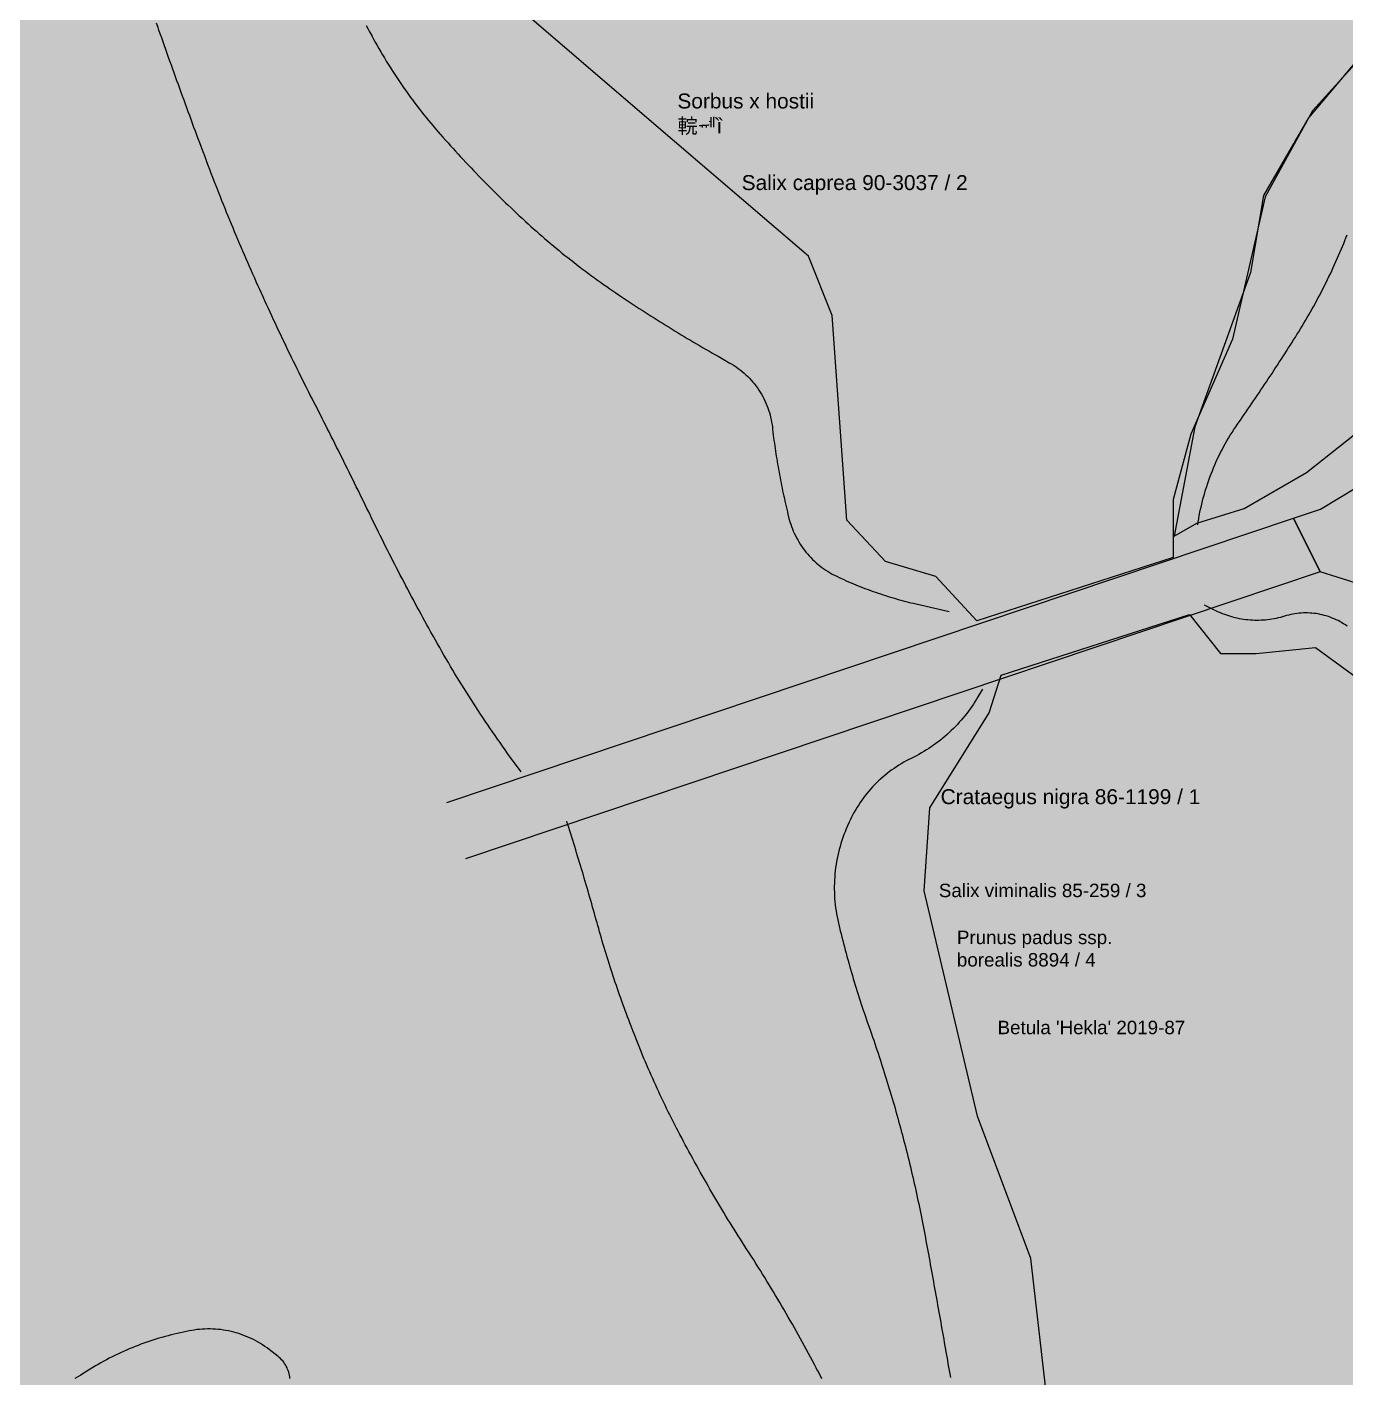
# Model space of a CAD drawing. Header units: metres. Extents: x 68582 to 69192, y 19191 to 19633.
# Drawn here: x 68672.55 to 68717.03, y 19369.8 to 19415.33 of the extents above; entities that cross this region are included whole.
import ezdxf

# ---------------------------------------------------------------- set-up
doc = ezdxf.new("R2010")
doc.units = ezdxf.units.M
doc.layers.get('0').update_dxf_attribs({"lineweight": 15})
doc.layers.add('hankintanumerot', color=7, linetype='Continuous', lineweight=5)
doc.layers.add('None', color=7, linetype='Continuous', lineweight=5)
doc.styles.add('Arial', font='arial.ttf')
doc.styles.add('Delphian', font='')
doc.styles.get('Delphian').set_extended_font_data('Delphian')

msp = doc.modelspace()

# ---------------------------------------------------------------- hatches: boundary and pattern name
at = {"true_color": 0xd1f0d1, "transparency": 33554687}
msp.add_hatch(color=254, dxfattribs=at).paths.add_polyline_path([(68588.122, 19191.443), (69192.296, 19191.443), (69192.296, 19628.232), (68588.122, 19628.232)], flags=0)
at = {"layer": 'None', "linetype": 'Continuous', "lineweight": 0, "true_color": 0xffffff, "transparency": 33554687}
for points in [[(68683.178, 19389.013), (68673.369, 19409.997), (68669.336, 19422.068), (68667.002, 19433.338), (68666.375, 19444.204), (68667.27, 19455.109), (68670.275, 19467.023), (68671.4, 19471.5), (68673.82, 19470.44), (68672.18, 19466.4), (68669.25, 19454.78), (68668.38, 19444.18), (68668.99, 19433.6), (68671.27, 19422.59), (68675.23, 19410.74), (68684.99, 19389.86)], [(68686.703, 19389.176), (68715.254, 19398.765), (68716.16, 19396.96), (68687.34, 19387.28)], [(68683.175, 19389.011), (68684.99, 19389.86), (68686.703, 19389.176), (68687.34, 19387.28), (68687.16, 19385.48), (68685.377, 19384.574)], [(68699.767, 19291.068), (68698.85, 19300.03), (68698.611, 19303.021), (68698.468, 19306.019), (68698.42, 19309.019), (68698.42, 19315.559), (68698.54, 19326.601), (68698.9, 19337.637), (68699.246, 19345.617), (68699.28, 19346.852), (68699.275, 19348.087), (68699.231, 19349.322), (68699.147, 19350.555), (68699.025, 19351.784), (68698.863, 19353.009), (68698.663, 19354.228), (68698.424, 19355.44), (68698.146, 19356.644), (68697.739, 19358.183), (68697.282, 19359.709), (68696.776, 19361.218), (68696.221, 19362.711), (68695.617, 19364.184), (68694.966, 19365.638), (68694.268, 19367.069), (68685.377, 19384.574), (68687.16, 19385.48), (68696.038, 19368.001), (68696.768, 19366.504), (68697.449, 19364.984), (68698.08, 19363.442), (68698.661, 19361.881), (68699.191, 19360.301), (68699.669, 19358.705), (68700.095, 19357.095), (68700.385, 19355.836), (68700.635, 19354.568), (68700.845, 19353.292), (68701.014, 19352.011), (68701.142, 19350.725), (68701.229, 19349.435), (68701.276, 19348.144), (68701.281, 19346.851), (68701.246, 19345.559), (68700.611, 19330.961), (68700.468, 19326.559), (68700.42, 19322.155), (68700.42, 19318.747), (68700.421, 19318.713), (68700.422, 19318.678), (68700.425, 19318.643), (68700.43, 19318.608), (68700.435, 19318.574), (68700.442, 19318.54), (68700.45, 19318.506), (68700.459, 19318.472), (68700.469, 19318.439), (68700.48, 19318.406), (68700.493, 19318.373), (68700.506, 19318.341), (68700.521, 19318.31), (68700.537, 19318.279), (68700.554, 19318.248), (68700.571, 19318.218), (68700.59, 19318.189), (68700.61, 19318.16), (68700.631, 19318.133), (68700.653, 19318.106), (68700.676, 19318.079), (68700.7, 19318.054), (68700.724, 19318.029), (68700.75, 19318.005), (68700.776, 19317.982), (68700.803, 19317.96), (68700.831, 19317.939), (68700.859, 19317.919), (68700.889, 19317.9), (68700.918, 19317.882), (68700.949, 19317.865), (68700.98, 19317.849), (68701.012, 19317.835), (68701.044, 19317.821), (68701.076, 19317.808), (68701.109, 19317.797), (68701.142, 19317.787), (68701.176, 19317.778), (68701.21, 19317.77), (68701.244, 19317.763), (68701.278, 19317.757), (68701.313, 19317.753), (68701.348, 19317.75), (68701.383, 19317.748), (68701.417, 19317.747), (68707.296, 19317.732), (68707.296, 19317.014), (68701.534, 19317.014), (68701.499, 19317.013), (68701.465, 19317.011), (68701.43, 19317.008), (68701.396, 19317.004), (68701.362, 19316.999), (68701.328, 19316.992), (68701.294, 19316.985), (68701.261, 19316.976), (68701.228, 19316.966), (68701.195, 19316.955), (68701.163, 19316.942), (68701.131, 19316.929), (68701.1, 19316.914), (68701.069, 19316.899), (68701.038, 19316.882), (68701.009, 19316.865), (68700.98, 19316.846), (68700.951, 19316.826), (68700.924, 19316.806), (68700.897, 19316.784), (68700.87, 19316.762), (68700.845, 19316.738), (68700.82, 19316.714), (68700.796, 19316.689), (68700.774, 19316.663), (68700.752, 19316.637), (68700.731, 19316.609), (68700.71, 19316.581), (68700.691, 19316.552), (68700.673, 19316.523), (68700.656, 19316.493), (68700.64, 19316.462), (68700.625, 19316.431), (68700.611, 19316.4), (68700.598, 19316.368), (68700.587, 19316.335), (68700.576, 19316.302), (68700.567, 19316.269), (68700.559, 19316.235), (68700.552, 19316.202), (68700.546, 19316.168), (68700.541, 19316.133), (68700.537, 19316.099), (68700.535, 19316.064), (68700.534, 19316.03), (68700.42, 19309.06), (68700.467, 19306.096), (68700.609, 19303.135), (68700.845, 19300.18), (68701.751, 19291.325), (68702.85, 19281.21), (68700.862, 19280.994)]]:
    msp.add_hatch(color=7, dxfattribs=at).paths.add_polyline_path(points, flags=0)
at = {"layer": 'None', "linetype": 'Continuous', "lineweight": 0, "true_color": 0xa6caf0, "transparency": 33554687}
for points in [[(68704.58, 19395.3), (68703.2, 19396.8), (68701.5, 19397.3), (68700.2, 19398.7), (68699.7, 19405.6), (68698.9, 19407.6), (68693.3, 19412.4), (68689.1, 19416), (68686.9, 19418.6), (68683.5, 19426), (68681.1, 19433.2), (68680.3, 19438.7), (68680.7, 19442.7), (68681.6, 19447.5), (68685, 19454.9), (68686.8, 19457.6), (68688.5, 19459.6), (68691.2, 19462), (68694, 19463.9), (68698.1, 19466.5), (68700.6, 19467.9), (68703.8, 19468.8), (68707.4, 19469.2), (68712.5, 19468.9), (68722.6, 19467.8), (68725.6, 19467), (68728.4, 19465.5), (68730.9, 19463.3), (68732.6, 19459.8), (68734.2, 19455.2), (68736.5, 19451.4), (68739.7, 19447), (68743.2, 19443.5), (68744.5, 19442.6), (68753.8, 19438.5), (68757.8, 19437.1), (68760.2, 19436.5), (68763.4, 19436.2), (68766, 19435.6), (68765.4, 19434), (68763.9, 19433.7), (68760.7, 19433.7), (68756.1, 19433.5), (68749.2, 19431.6), (68743.7, 19431.1), (68739.9, 19431.1), (68736.8, 19430.4), (68731.2, 19428.1), (68728.2, 19426.1), (68725.4, 19423.8), (68721.33, 19418.5), (68715.9, 19412.5), (68714.3, 19409.6), (68713.2, 19404.8), (68711.8, 19401.6), (68711.2, 19399.4), (68711.2, 19397.44)], [(68765.725, 19434.805), (68766.019, 19435.677), (68762.616, 19436.238), (68758, 19437), (68755.43, 19435.422), (68752.42, 19435.172), (68746.42, 19433.442), (68740.2, 19432.792), (68737.07, 19432.832), (68731.06, 19431.012), (68725.32, 19427.982), (68720.56, 19423.202), (68714.7, 19416.292), (68712.76, 19414.002), (68711.25, 19411.382), (68709, 19400), (68711, 19391.944), (68711.787, 19391.727), (68714.037, 19391.977), (68716.007, 19390.577), (68717.467, 19385.657), (68720.467, 19380.287), (68723.057, 19377.887), (68733.206, 19369.586), (68736.687, 19366.106), (68739.4, 19357.17), (68742.02, 19357.17), (68742.05, 19360), (68741.26, 19364.6), (68739, 19368.42), (68734.297, 19372.9), (68726, 19379.638), (68722.78, 19382.6), (68719.77, 19387.988), (68718.32, 19392.89), (68716.35, 19394.29), (68714.1, 19394.04), (68712.58, 19394.46), (68711.544, 19395.591), (68710.996, 19397.52), (68711.93, 19401.84), (68713.81, 19407.05), (68714.25, 19409.65), (68715.76, 19412.27), (68723.56, 19421.47), (68727.7, 19425.627), (68734.06, 19429.28), (68740.07, 19431.1), (68743.583, 19431.1), (68748.9, 19431.656), (68755.7, 19433.429), (68765.45, 19434.05)], [(68717.62, 19317.56), (68717.98, 19316.42), (68707.34, 19317), (68707.12, 19318.88), (68706.3, 19321.14), (68706.4, 19325.6), (68706.4, 19326.8), (68705.4, 19330.4), (68705.4, 19336), (68706.6, 19344.8), (68707.4, 19350.4), (68707.8, 19355.2), (68707.8, 19359.8), (68707, 19368.6), (68706.4, 19373.8), (68704.6, 19378.6), (68702.8, 19386.2), (68703, 19389), (68705, 19392.2), (68705.4, 19393.47), (68711.75, 19395.52), (68712.8, 19394.2), (68714, 19394.2), (68716, 19394.4), (68718.2, 19392.8), (68719.6, 19389.2), (68720.6, 19386), (68721.8, 19383.6), (68727, 19378.8), (68730.4, 19375.8), (68733.8, 19373.4), (68736.6, 19370.4), (68738.4, 19369), (68741.2, 19364.8), (68741.8, 19362), (68742, 19358), (68741.2, 19352.4), (68739.4, 19346.8), (68738.2, 19343.8), (68736.6, 19340.8), (68732.37, 19337.6), (68728.2, 19332.4), (68725, 19329), (68723, 19326.2), (68720.56, 19321.68), (68719.84, 19320), (68718.84, 19318.38)]]:
    msp.add_hatch(color=151, dxfattribs=at).paths.add_polyline_path(points, flags=0)
at = {"layer": 'None', "linetype": 'Continuous', "lineweight": 0, "true_color": 0xffffff, "transparency": 33554687}
h = msp.add_hatch(color=7, dxfattribs=at)
h.paths.add_polyline_path([(68799.84, 19386.02), (68789.95, 19386.9), (68781.97, 19386.61), (68773.27, 19384.56), (68766.62, 19381.94), (68748.84, 19370.6), (68746.75, 19366.63), (68746.49, 19363.19), (68746.68, 19359.75), (68746.03, 19354.21), (68745.717, 19353), (68743.653, 19353), (68744.06, 19354.58), (68744.68, 19359.8), (68744.41, 19364.47), (68740.99, 19370.95), (68732.83, 19377.49), (68729.15, 19380.5), (68725.54, 19384.08), (68723.21, 19387.28), (68721.23, 19392.29), (68719.51, 19395.27), (68718.26, 19396.33), (68715.99, 19397.05), (68713.09, 19396.09), (68709.999, 19395.093), (68706, 19393.939), (68706, 19396.061), (68709, 19396.875), (68712.39, 19397.97), (68715.98, 19399.15), (68723.43, 19403.64), (68726.42, 19405.66), (68738.87, 19414.06), (68755.26, 19419.94), (68769.04, 19422.04), (68772.54, 19421.8), (68773.32, 19423.3), (68774.64, 19437.94), (68769.945, 19438.437), (68769.945, 19440.561), (68775.04, 19440.09), (68776.38, 19443.85), (68778.83, 19449.39), (68788.17, 19454.78), (68799.23, 19458.52), (68810.37, 19459.06), (68812.62, 19459.06), (68813.19, 19459.39), (68812.88, 19460.43), (68812.23, 19461.42), (68807.67, 19464.89), (68804.352, 19467.88), (68807.345, 19467.88), (68809.01, 19466.38), (68816.28, 19460.87), (68820.74, 19459.23), (68822.38, 19459.08), (68863.02, 19459.98), (68877.74, 19459.98), (68881.35, 19460.13), (68882.82, 19460.98), (68884.56, 19462.92), (68885.32, 19464.46), (68885.28, 19464.62), (68886.523, 19467.88), (68889.195, 19467.88), (68887.91, 19464.51), (68888.83, 19461.29), (68890.11, 19460.02), (68896, 19455.662), (68896, 19452.573), (68892.13, 19455.44), (68890.38, 19456.4), (68887.85, 19457.18), (68885.39, 19456.76), (68884.03, 19455.4), (68883.66, 19454.19), (68883.71, 19454.1), (68883.28, 19452.99), (68872.46, 19424.51), (68870.39, 19417.14), (68870.324, 19417.017), (68870.474, 19416.931), (68870.06, 19412.46), (68871.13, 19408.51), (68871.83, 19407.09), (68880.85, 19393.85), (68887.33, 19386.26), (68890.4, 19384.17), (68890.2, 19381.49), (68887.83, 19380.47), (68887.07, 19378.35), (68887.07, 19375.09), (68884.83, 19375.09), (68884.73, 19379.14), (68883.91, 19380.24), (68883.22, 19380.45), (68882.08, 19380.41), (68868.03, 19375.262), (68852.77, 19371.1), (68844.22, 19369.71), (68840.87, 19369.2), (68839.58, 19368.49), (68839.45, 19367.4), (68836.83, 19365.887), (68835.04, 19368.32), (68829.92, 19372.32), (68819.958, 19378.79), (68812.33, 19382.242), (68806.83, 19384.09)], flags=0)
h.paths.add_polyline_path([(68775.85, 19423.46), (68776.37, 19421.28), (68790.55, 19418.32), (68795.86, 19416.83), (68807.28, 19413.96), (68831.23, 19411.69), (68853.45, 19410.37), (68856.89, 19410.37), (68860.28, 19410.76), (68863.66, 19412.78), (68866.24, 19416.21), (68870.38, 19426.08), (68880.96, 19453.92), (68879.25, 19457.05), (68877.45, 19457.48), (68863.03, 19457.48), (68821.63, 19456.56), (68810.43, 19456.56), (68799.7, 19456.04), (68789.2, 19452.49), (68780.77, 19447.62), (68777.69, 19440.94)], flags=0)
h.paths.add_polyline_path([(68870.05, 19404.5), (68868.305, 19405.629), (68865.01, 19407.11), (68858.23, 19407.87), (68853.41, 19407.87), (68831.02, 19409.2), (68806.85, 19411.49), (68795.21, 19414.42), (68789.97, 19415.89), (68774.31, 19419.16), (68769.945, 19419.863), (68769.03, 19420.01), (68755.76, 19418), (68739.78, 19412.27), (68727.67, 19404.09), (68724.16, 19400.73), (68722.5, 19396.61), (68723.23, 19392.69), (68724.97, 19388.26), (68727.16, 19385.29), (68730.49, 19381.99), (68734.25, 19378.92), (68741.76, 19372.9), (68745.33, 19372.02), (68747.84, 19372.34), (68765.71, 19383.73), (68772.69, 19386.48), (68781.68, 19388.6), (68790.1, 19389.11), (68799.84, 19388.21), (68805.18, 19386.88), (68812.83, 19384.23), (68820.66, 19380.72), (68826.29, 19377.07), (68835.18, 19371.98), (68842.61, 19371.51), (68849.74, 19372.37), (68867.92, 19377.04), (68876.83, 19380.304), (68882.08, 19382.65), (68882.98, 19385.18), (68882.4, 19387.3), (68875.5, 19397.08)], flags=0)

# ---------------------------------------------------------------- linework, layer by layer
at = {"layer": 'None', "color": 7, "linetype": 'Continuous', "lineweight": 5, "transparency": 33554687}
for p, q in [((68712.668, 19395.631), (68712.26, 19395.83)), ((68712.734, 19395.6), (68712.668, 19395.631)), ((68712.802, 19395.57), (68712.734, 19395.6)), ((68712.87, 19395.542), (68712.802, 19395.57)), ((68712.938, 19395.515), (68712.87, 19395.542)), ((68713.007, 19395.49), (68712.938, 19395.515)), ((68713.077, 19395.467), (68713.007, 19395.49)), ((68713.147, 19395.445), (68713.077, 19395.467)), ((68713.218, 19395.425), (68713.147, 19395.445)), ((68713.289, 19395.407), (68713.218, 19395.425)), ((68713.361, 19395.39), (68713.289, 19395.407)), ((68713.433, 19395.375), (68713.361, 19395.39)), ((68713.506, 19395.362), (68713.433, 19395.375)), ((68713.578, 19395.35), (68713.506, 19395.362)), ((68713.651, 19395.341), (68713.578, 19395.35)), ((68713.724, 19395.332), (68713.651, 19395.341)), ((68713.798, 19395.326), (68713.724, 19395.332)), ((68713.871, 19395.321), (68713.798, 19395.326)), ((68713.944, 19395.319), (68713.871, 19395.321)), ((68714.018, 19395.317), (68713.944, 19395.319)), ((68714.092, 19395.318), (68714.018, 19395.317)), ((68714.165, 19395.32), (68714.092, 19395.318)), ((68714.239, 19395.324), (68714.165, 19395.32)), ((68714.312, 19395.33), (68714.239, 19395.324)), ((68714.385, 19395.338), (68714.312, 19395.33)), ((68714.458, 19395.347), (68714.385, 19395.338)), ((68714.531, 19395.358), (68714.458, 19395.347)), ((68714.603, 19395.371), (68714.531, 19395.358)), ((68714.675, 19395.385), (68714.603, 19395.371)), ((68714.747, 19395.401), (68714.675, 19395.385)), ((68714.819, 19395.419), (68714.747, 19395.401)), ((68714.89, 19395.439), (68714.819, 19395.419)), ((68714.96, 19395.46), (68714.89, 19395.439)), ((68715.028, 19395.48), (68714.96, 19395.46)), ((68715.097, 19395.499), (68715.028, 19395.48)), ((68715.167, 19395.515), (68715.097, 19395.499)), ((68715.237, 19395.529), (68715.167, 19395.515)), ((68715.307, 19395.541), (68715.237, 19395.529)), ((68715.378, 19395.551), (68715.307, 19395.541)), ((68715.448, 19395.559), (68715.378, 19395.551)), ((68715.52, 19395.564), (68715.448, 19395.559)), ((68715.591, 19395.568), (68715.52, 19395.564)), ((68715.662, 19395.57), (68715.591, 19395.568)), ((68715.733, 19395.569), (68715.662, 19395.57)), ((68715.805, 19395.566), (68715.733, 19395.569)), ((68715.876, 19395.561), (68715.805, 19395.566)), ((68715.947, 19395.554), (68715.876, 19395.561)), ((68716.018, 19395.545), (68715.947, 19395.554)), ((68716.088, 19395.534), (68716.018, 19395.545)), ((68716.158, 19395.52), (68716.088, 19395.534)), ((68716.228, 19395.505), (68716.158, 19395.52)), ((68716.297, 19395.488), (68716.228, 19395.505)), ((68716.366, 19395.468), (68716.297, 19395.488)), ((68716.434, 19395.446), (68716.366, 19395.468)), ((68716.501, 19395.423), (68716.434, 19395.446)), ((68716.568, 19395.397), (68716.501, 19395.423)), ((68716.633, 19395.37), (68716.568, 19395.397)), ((68716.698, 19395.34), (68716.633, 19395.37)), ((68716.762, 19395.309), (68716.698, 19395.34)), ((68716.826, 19395.275), (68716.762, 19395.309)), ((68716.888, 19395.24), (68716.826, 19395.275)), ((68716.949, 19395.203), (68716.888, 19395.24)), ((68717.008, 19395.164), (68716.949, 19395.203)), ((68717.067, 19395.124), (68717.008, 19395.164)), ((68704.77, 19393), (68704.618, 19392.74)), ((68704.464, 19392.494), (68704.41, 19392.413)), ((68704.517, 19392.575), (68704.464, 19392.494)), ((68704.568, 19392.657), (68704.517, 19392.575)), ((68704.618, 19392.74), (68704.568, 19392.657)), ((68704.117, 19392.027), (68704.054, 19391.953)), ((68704.178, 19392.102), (68704.117, 19392.027)), ((68704.238, 19392.178), (68704.178, 19392.102)), ((68704.297, 19392.255), (68704.238, 19392.178)), ((68704.354, 19392.334), (68704.297, 19392.255)), ((68704.41, 19392.413), (68704.354, 19392.334)), ((68703.649, 19391.535), (68703.577, 19391.47)), ((68703.719, 19391.602), (68703.649, 19391.535)), ((68703.789, 19391.67), (68703.719, 19391.602)), ((68703.857, 19391.739), (68703.789, 19391.67)), ((68703.924, 19391.809), (68703.857, 19391.739)), ((68703.99, 19391.88), (68703.924, 19391.809)), ((68704.054, 19391.953), (68703.99, 19391.88)), ((68703.121, 19391.108), (68703.042, 19391.053)), ((68703.2, 19391.165), (68703.121, 19391.108)), ((68703.278, 19391.223), (68703.2, 19391.165)), ((68703.354, 19391.283), (68703.278, 19391.223)), ((68703.43, 19391.344), (68703.354, 19391.283)), ((68703.504, 19391.406), (68703.43, 19391.344)), ((68703.577, 19391.47), (68703.504, 19391.406)), ((68702.284, 19390.622), (68702.199, 19390.578)), ((68702.37, 19390.665), (68702.284, 19390.622)), ((68702.457, 19390.708), (68702.37, 19390.665)), ((68702.543, 19390.753), (68702.457, 19390.708)), ((68702.629, 19390.799), (68702.543, 19390.753)), ((68702.713, 19390.846), (68702.629, 19390.799)), ((68702.797, 19390.896), (68702.713, 19390.846)), ((68702.879, 19390.947), (68702.797, 19390.896)), ((68702.961, 19390.999), (68702.879, 19390.947)), ((68703.042, 19391.053), (68702.961, 19390.999)), ((68701.559, 19390.157), (68701.484, 19390.097)), ((68701.635, 19390.216), (68701.559, 19390.157)), ((68701.712, 19390.273), (68701.635, 19390.216)), ((68701.79, 19390.328), (68701.712, 19390.273)), ((68701.87, 19390.382), (68701.79, 19390.328)), ((68701.95, 19390.433), (68701.87, 19390.382)), ((68702.032, 19390.483), (68701.95, 19390.433)), ((68702.115, 19390.531), (68702.032, 19390.483)), ((68702.199, 19390.578), (68702.115, 19390.531)), ((68701.066, 19389.703), (68701.002, 19389.632)), ((68701.132, 19389.772), (68701.066, 19389.703)), ((68701.2, 19389.841), (68701.132, 19389.772)), ((68701.269, 19389.907), (68701.2, 19389.841)), ((68701.339, 19389.972), (68701.269, 19389.907)), ((68701.411, 19390.035), (68701.339, 19389.972)), ((68701.484, 19390.097), (68701.411, 19390.035)), ((68700.703, 19389.257), (68700.649, 19389.179)), ((68700.76, 19389.335), (68700.703, 19389.257)), ((68700.818, 19389.411), (68700.76, 19389.335)), ((68700.877, 19389.486), (68700.818, 19389.411)), ((68700.939, 19389.56), (68700.877, 19389.486)), ((68701.002, 19389.632), (68700.939, 19389.56)), ((68700.448, 19388.853), (68700.402, 19388.768)), ((68700.495, 19388.936), (68700.448, 19388.853)), ((68700.545, 19389.018), (68700.495, 19388.936)), ((68700.596, 19389.099), (68700.545, 19389.018)), ((68700.649, 19389.179), (68700.596, 19389.099)), ((68700.22, 19388.385), (68700.178, 19388.288)), ((68700.276, 19388.511), (68700.22, 19388.385)), ((68700.316, 19388.597), (68700.276, 19388.511)), ((68700.358, 19388.683), (68700.316, 19388.597)), ((68700.402, 19388.768), (68700.358, 19388.683)), ((68700.03, 19387.896), (68699.999, 19387.797)), ((68700.064, 19387.995), (68700.03, 19387.896)), ((68700.1, 19388.094), (68700.064, 19387.995)), ((68700.138, 19388.191), (68700.1, 19388.094)), ((68700.178, 19388.288), (68700.138, 19388.191)), ((68699.916, 19387.494), (68699.892, 19387.392)), ((68699.941, 19387.595), (68699.916, 19387.494)), ((68699.969, 19387.696), (68699.941, 19387.595)), ((68699.999, 19387.797), (68699.969, 19387.696)), ((68699.819, 19386.98), (68699.806, 19386.876)), ((68699.834, 19387.083), (68699.819, 19386.98)), ((68699.852, 19387.187), (68699.834, 19387.083)), ((68699.871, 19387.29), (68699.852, 19387.187)), ((68699.892, 19387.392), (68699.871, 19387.29)), ((68699.78, 19386.563), (68699.776, 19386.459)), ((68699.787, 19386.668), (68699.78, 19386.563)), ((68699.796, 19386.772), (68699.787, 19386.668)), ((68699.806, 19386.876), (68699.796, 19386.772)), ((68699.776, 19386.459), (68699.774, 19386.354)), ((68699.774, 19386.354), (68699.774, 19386.252)), ((68699.774, 19386.252), (68699.776, 19386.147)), ((68699.776, 19386.147), (68699.78, 19386.043)), ((68699.78, 19386.043), (68699.786, 19385.938)), ((68699.786, 19385.938), (68699.794, 19385.834)), ((68699.794, 19385.834), (68699.805, 19385.73)), ((68699.805, 19385.73), (68699.818, 19385.626)), ((68699.818, 19385.626), (68699.832, 19385.522)), ((68699.832, 19385.522), (68699.849, 19385.419)), ((68699.849, 19385.419), (68699.868, 19385.316)), ((68699.868, 19385.316), (68699.889, 19385.214)), ((68699.889, 19385.214), (68699.913, 19385.111)), ((68699.913, 19385.111), (68699.925, 19385.06)), ((68699.925, 19385.06), (68699.949, 19384.958)), ((68699.949, 19384.958), (68699.976, 19384.85)), ((68699.976, 19384.85), (68700.002, 19384.741)), ((68700.002, 19384.741), (68700.03, 19384.633)), ((68700.03, 19384.633), (68700.057, 19384.525)), ((68700.057, 19384.525), (68700.085, 19384.416)), ((68700.085, 19384.416), (68700.113, 19384.309)), ((68700.113, 19384.309), (68700.142, 19384.201)), ((68700.142, 19384.201), (68700.171, 19384.092)), ((68700.171, 19384.092), (68700.2, 19383.985)), ((68700.2, 19383.985), (68700.23, 19383.877)), ((68700.23, 19383.877), (68700.26, 19383.769)), ((68700.26, 19383.769), (68700.29, 19383.662)), ((68700.29, 19383.662), (68700.321, 19383.555)), ((68700.321, 19383.555), (68700.352, 19383.447)), ((68700.352, 19383.447), (68700.383, 19383.34)), ((68700.383, 19383.34), (68700.415, 19383.233)), ((68700.415, 19383.233), (68700.447, 19383.126)), ((68700.447, 19383.126), (68700.479, 19383.019)), ((68700.479, 19383.019), (68700.512, 19382.912)), ((68700.512, 19382.912), (68700.546, 19382.805)), ((68700.546, 19382.805), (68700.579, 19382.699)), ((68700.579, 19382.699), (68700.613, 19382.592)), ((68700.613, 19382.592), (68700.647, 19382.486)), ((68700.647, 19382.486), (68700.682, 19382.38)), ((68700.682, 19382.38), (68700.717, 19382.274)), ((68700.717, 19382.274), (68700.752, 19382.168)), ((68700.752, 19382.168), (68700.788, 19382.062)), ((68700.788, 19382.062), (68700.824, 19381.956)), ((68700.824, 19381.956), (68700.86, 19381.85)), ((68700.86, 19381.85), (68700.897, 19381.745)), ((68700.897, 19381.745), (68700.936, 19381.633)), ((68700.936, 19381.633), (68700.95, 19381.595)), ((68700.95, 19381.595), (68700.991, 19381.479)), ((68700.991, 19381.479), (68701.029, 19381.371)), ((68701.029, 19381.371), (68701.066, 19381.263)), ((68701.066, 19381.263), (68701.103, 19381.155)), ((68701.103, 19381.155), (68701.14, 19381.047)), ((68701.14, 19381.047), (68701.177, 19380.939)), ((68701.177, 19380.939), (68701.213, 19380.83)), ((68701.213, 19380.83), (68701.249, 19380.721)), ((68701.249, 19380.721), (68701.285, 19380.613)), ((68701.285, 19380.613), (68701.321, 19380.505)), ((68701.321, 19380.505), (68701.356, 19380.396)), ((68701.356, 19380.396), (68701.391, 19380.287)), ((68701.391, 19380.287), (68701.426, 19380.178)), ((68701.426, 19380.178), (68701.46, 19380.069)), ((68701.46, 19380.069), (68701.494, 19379.96)), ((68701.494, 19379.96), (68701.528, 19379.851)), ((68701.528, 19379.851), (68701.562, 19379.741)), ((68701.562, 19379.741), (68701.595, 19379.632)), ((68701.595, 19379.632), (68701.628, 19379.523)), ((68701.628, 19379.523), (68701.661, 19379.413)), ((68701.661, 19379.413), (68701.694, 19379.304)), ((68701.694, 19379.304), (68701.726, 19379.194)), ((68701.726, 19379.194), (68701.758, 19379.085)), ((68701.758, 19379.085), (68701.79, 19378.975)), ((68701.79, 19378.975), (68701.821, 19378.864)), ((68701.821, 19378.864), (68701.852, 19378.754)), ((68701.852, 19378.754), (68701.883, 19378.645)), ((68701.883, 19378.645), (68701.914, 19378.535)), ((68701.914, 19378.535), (68701.944, 19378.424)), ((68701.944, 19378.424), (68701.974, 19378.314)), ((68701.974, 19378.314), (68702.004, 19378.203)), ((68702.004, 19378.203), (68702.031, 19378.102)), ((68702.031, 19378.102), (68702.045, 19378.05)), ((68702.045, 19378.05), (68702.05, 19378.032)), ((68702.05, 19378.032), (68702.082, 19377.911)), ((68702.082, 19377.911), (68702.112, 19377.798)), ((68702.112, 19377.798), (68702.141, 19377.685)), ((68702.141, 19377.685), (68702.17, 19377.572)), ((68702.17, 19377.572), (68702.199, 19377.46)), ((68702.199, 19377.46), (68702.227, 19377.346)), ((68702.227, 19377.346), (68702.255, 19377.234)), ((68702.255, 19377.234), (68702.283, 19377.12)), ((68702.283, 19377.12), (68702.311, 19377.007)), ((68702.311, 19377.007), (68702.338, 19376.894)), ((68702.338, 19376.894), (68702.365, 19376.78)), ((68702.365, 19376.78), (68702.392, 19376.667)), ((68702.392, 19376.667), (68702.418, 19376.553)), ((68702.418, 19376.553), (68702.444, 19376.439)), ((68702.444, 19376.439), (68702.47, 19376.326)), ((68702.47, 19376.326), (68702.496, 19376.212)), ((68702.496, 19376.212), (68702.521, 19376.099)), ((68702.521, 19376.099), (68702.546, 19375.985)), ((68702.546, 19375.985), (68702.571, 19375.871)), ((68702.571, 19375.871), (68702.595, 19375.757)), ((68702.595, 19375.757), (68702.62, 19375.643)), ((68702.62, 19375.643), (68702.643, 19375.529)), ((68702.643, 19375.529), (68702.667, 19375.415)), ((68702.667, 19375.415), (68702.69, 19375.301)), ((68702.69, 19375.301), (68702.714, 19375.186)), ((68702.714, 19375.186), (68702.736, 19375.072)), ((68702.736, 19375.072), (68702.759, 19374.958)), ((68702.759, 19374.958), (68702.781, 19374.843)), ((68702.781, 19374.843), (68702.803, 19374.729)), ((68702.803, 19374.729), (68702.824, 19374.614)), ((68702.824, 19374.614), (68702.846, 19374.499)), ((68702.846, 19374.499), (68702.865, 19374.395)), ((68702.865, 19374.395), (68702.908, 19374.167)), ((68702.908, 19374.167), (68702.928, 19374.057)), ((68702.928, 19374.057), (68702.949, 19373.939)), ((68702.949, 19373.939), (68702.971, 19373.821)), ((68702.971, 19373.821), (68702.991, 19373.712)), ((68702.991, 19373.712), (68703.012, 19373.594)), ((68703.012, 19373.594), (68703.032, 19373.484)), ((68703.032, 19373.484), (68703.053, 19373.366)), ((68703.053, 19373.366), (68703.073, 19373.256)), ((68703.073, 19373.256), (68703.094, 19373.138)), ((68703.094, 19373.138), (68703.115, 19373.02)), ((68703.115, 19373.02), (68703.135, 19372.91)), ((68703.135, 19372.91), (68703.156, 19372.792)), ((68703.156, 19372.792), (68703.176, 19372.682)), ((68703.176, 19372.682), (68703.197, 19372.564)), ((68703.197, 19372.564), (68703.218, 19372.447)), ((68703.218, 19372.447), (68703.238, 19372.337)), ((68703.238, 19372.337), (68703.259, 19372.219)), ((68703.259, 19372.219), (68703.278, 19372.109)), ((68703.278, 19372.109), (68703.299, 19371.991)), ((68703.299, 19371.991), (68703.32, 19371.873)), ((68703.32, 19371.873), (68703.34, 19371.763)), ((68703.34, 19371.763), (68703.361, 19371.645)), ((68703.361, 19371.645), (68703.38, 19371.535)), ((68703.38, 19371.535), (68703.401, 19371.417)), ((68703.401, 19371.417), (68703.422, 19371.299)), ((68703.422, 19371.299), (68703.441, 19371.189)), ((68703.441, 19371.189), (68703.462, 19371.071)), ((68703.462, 19371.071), (68703.481, 19370.961)), ((68703.481, 19370.961), (68703.502, 19370.843)), ((68703.502, 19370.843), (68703.523, 19370.725)), ((68703.523, 19370.725), (68703.522, 19370.723)), ((68703.522, 19370.723), (68703.525, 19370.705)), ((68703.525, 19370.705), (68703.544, 19370.597)), ((68703.544, 19370.597), (68703.565, 19370.481)), ((68703.565, 19370.481), (68703.586, 19370.366)), ((68703.586, 19370.366), (68703.607, 19370.25)), ((68703.607, 19370.25), (68703.629, 19370.135)), ((68703.629, 19370.135), (68703.652, 19370.019)), ((68703.652, 19370.019), (68703.674, 19369.904)), ((68703.674, 19369.904), (68703.697, 19369.788))]:
    msp.add_line(p, q, dxfattribs=at)
for points in [[(68721.33, 19418.5), (68715.9, 19412.5), (68714.3, 19409.6), (68713.2, 19404.8), (68711.8, 19401.6), (68711.2, 19399.4), (68711.2, 19397.44), (68704.58, 19395.3), (68703.2, 19396.8), (68701.5, 19397.3), (68700.2, 19398.7), (68699.7, 19405.6), (68698.9, 19407.6), (68693.3, 19412.4), (68689.1, 19416), (68686.9, 19418.6), (68683.5, 19426), (68681.1, 19433.2), (68680.3, 19438.7), (68680.7, 19442.7), (68681.6, 19447.5)], [(68689.21, 19390.21), (68688.759, 19390.834), (68688.67, 19390.957), (68688.585, 19391.076), (68688.501, 19391.195), (68688.417, 19391.315), (68688.333, 19391.435), (68688.25, 19391.555), (68688.168, 19391.675), (68688.086, 19391.796), (68688.004, 19391.917), (68687.923, 19392.038), (68687.842, 19392.16), (68687.762, 19392.282), (68687.681, 19392.404), (68687.602, 19392.527), (68687.523, 19392.649), (68687.445, 19392.773), (68687.367, 19392.896), (68687.289, 19393.019), (68687.212, 19393.144), (68687.135, 19393.268), (68687.059, 19393.392), (68686.983, 19393.517), (68686.908, 19393.642), (68686.833, 19393.768), (68686.759, 19393.894), (68686.685, 19394.019), (68686.611, 19394.146), (68686.538, 19394.272), (68686.466, 19394.399), (68686.394, 19394.526), (68686.322, 19394.653), (68686.255, 19394.775), (68686.173, 19394.923), (68686.099, 19395.055), (68686.034, 19395.173), (68685.968, 19395.292), (68685.903, 19395.41), (68685.838, 19395.53), (68685.774, 19395.649), (68685.709, 19395.768), (68685.645, 19395.887), (68685.581, 19396.007), (68685.517, 19396.126), (68685.453, 19396.246), (68685.39, 19396.366), (68685.326, 19396.486), (68685.264, 19396.606), (68685.201, 19396.725), (68685.138, 19396.846), (68685.075, 19396.966), (68685.013, 19397.087), (68684.951, 19397.207), (68684.889, 19397.328), (68684.828, 19397.449), (68684.766, 19397.569), (68684.705, 19397.69), (68684.644, 19397.812), (68684.583, 19397.932), (68684.522, 19398.053), (68684.462, 19398.176), (68684.401, 19398.297), (68684.342, 19398.418), (68684.282, 19398.539), (68684.222, 19398.662), (68684.17, 19398.77), (68684.132, 19398.853), (68684.073, 19398.974), (68684.014, 19399.096), (68683.955, 19399.217), (68683.893, 19399.342), (68683.834, 19399.463), (68683.774, 19399.584), (68683.715, 19399.705), (68683.655, 19399.826), (68683.596, 19399.947), (68683.536, 19400.068), (68683.474, 19400.193), (68683.414, 19400.314), (68683.354, 19400.434), (68683.294, 19400.555), (68683.234, 19400.676), (68683.174, 19400.797), (68683.112, 19400.921), (68683.052, 19401.042), (68682.991, 19401.163), (68682.931, 19401.283), (68682.871, 19401.404), (68682.81, 19401.525), (68682.748, 19401.649), (68682.687, 19401.769), (68682.626, 19401.89), (68682.565, 19402.01), (68682.505, 19402.131), (68682.444, 19402.251), (68682.381, 19402.375), (68682.32, 19402.495), (68682.237, 19402.653), (68682.185, 19402.755), (68682.175, 19402.775), (68682.103, 19402.915), (68682.039, 19403.041), (68681.976, 19403.167), (68681.912, 19403.294), (68681.849, 19403.42), (68681.786, 19403.546), (68681.724, 19403.672), (68681.661, 19403.8), (68681.599, 19403.927), (68681.537, 19404.053), (68681.475, 19404.18), (68681.413, 19404.308), (68681.351, 19404.435), (68681.29, 19404.562), (68681.229, 19404.689), (68681.169, 19404.816), (68681.108, 19404.945), (68681.047, 19405.072), (68680.987, 19405.199), (68680.927, 19405.327), (68680.867, 19405.456), (68680.807, 19405.584), (68680.748, 19405.712), (68680.689, 19405.84), (68680.63, 19405.969), (68680.571, 19406.097), (68680.512, 19406.225), (68680.454, 19406.354), (68680.396, 19406.482), (68680.338, 19406.612), (68680.28, 19406.74), (68680.23, 19406.855), (68680.166, 19406.997), (68680.109, 19407.125), (68680.053, 19407.255), (68679.996, 19407.384), (68679.939, 19407.514), (68679.884, 19407.643), (68679.828, 19407.773), (68679.772, 19407.903), (68679.717, 19408.033), (68679.662, 19408.163), (68679.607, 19408.294), (68679.552, 19408.424), (68679.498, 19408.554), (68679.444, 19408.684), (68679.39, 19408.815), (68679.337, 19408.946), (68679.283, 19409.076), (68679.23, 19409.208), (68679.177, 19409.339), (68679.125, 19409.47), (68679.072, 19409.602), (68679.02, 19409.733), (68678.969, 19409.864), (68678.917, 19409.995), (68678.866, 19410.127), (68678.815, 19410.259), (68678.764, 19410.39), (68678.714, 19410.523), (68678.663, 19410.655), (68678.614, 19410.787), (68678.564, 19410.92), (68678.52, 19411.038), (68678.51, 19411.065), (68678.49, 19411.119), (68678.422, 19411.295), (68678.375, 19411.423), (68678.326, 19411.555), (68678.277, 19411.686), (68678.228, 19411.818), (68678.181, 19411.946), (68678.133, 19412.078), (68678.084, 19412.209), (68678.036, 19412.341), (68677.989, 19412.469), (68677.941, 19412.601), (68677.893, 19412.733), (68677.845, 19412.865), (68677.798, 19412.993), (68677.75, 19413.125), (68677.702, 19413.257), (68677.655, 19413.389), (68677.608, 19413.517), (68677.561, 19413.649), (68677.513, 19413.781), (68677.466, 19413.913), (68677.42, 19414.042), (68677.372, 19414.174), (68677.325, 19414.306), (68677.278, 19414.438), (68677.231, 19414.57), (68677.186, 19414.699), (68677.139, 19414.831), (68677.092, 19414.964), (68677.045, 19415.096), (68677, 19415.225), (68676.97, 19415.315), (68676.919, 19415.459)], [(68683.99, 19415.384), (68684.047, 19415.276), (68684.105, 19415.167), (68684.175, 19415.038), (68684.18, 19415.03), (68684.237, 19414.924), (68684.295, 19414.817), (68684.355, 19414.71), (68684.416, 19414.603), (68684.477, 19414.497), (68684.539, 19414.391), (68684.602, 19414.285), (68684.666, 19414.18), (68684.73, 19414.075), (68684.795, 19413.971), (68684.861, 19413.868), (68684.927, 19413.764), (68684.994, 19413.662), (68685.062, 19413.559), (68685.131, 19413.458), (68685.201, 19413.356), (68685.271, 19413.256), (68685.342, 19413.155), (68685.413, 19413.055), (68685.486, 19412.956), (68685.559, 19412.857), (68685.632, 19412.759), (68685.707, 19412.662), (68685.782, 19412.564), (68685.858, 19412.468), (68685.934, 19412.372), (68686.011, 19412.276), (68686.089, 19412.181), (68686.168, 19412.087), (68686.247, 19411.993), (68686.327, 19411.9), (68686.409, 19411.805), (68686.475, 19411.73), (68686.498, 19411.704), (68686.578, 19411.612), (68686.662, 19411.517), (68686.747, 19411.422), (68686.832, 19411.327), (68686.917, 19411.232), (68687.002, 19411.138), (68687.088, 19411.044), (68687.174, 19410.951), (68687.261, 19410.857), (68687.348, 19410.764), (68687.435, 19410.671), (68687.523, 19410.579), (68687.61, 19410.487), (68687.698, 19410.395), (68687.787, 19410.303), (68687.875, 19410.212), (68687.965, 19410.121), (68688.054, 19410.03), (68688.143, 19409.94), (68688.234, 19409.85), (68688.324, 19409.76), (68688.414, 19409.671), (68688.505, 19409.581), (68688.597, 19409.492), (68688.688, 19409.404), (68688.78, 19409.316), (68688.872, 19409.228), (68688.964, 19409.14), (68689.057, 19409.053), (68689.15, 19408.966), (68689.243, 19408.879), (68689.34, 19408.79), (68689.357, 19408.774), (68689.447, 19408.691), (68689.54, 19408.607), (68689.634, 19408.523), (68689.728, 19408.439), (68689.822, 19408.356), (68689.917, 19408.274), (68690.012, 19408.191), (68690.108, 19408.109), (68690.204, 19408.028), (68690.3, 19407.948), (68690.396, 19407.867), (68690.494, 19407.787), (68690.591, 19407.708), (68690.689, 19407.629), (68690.787, 19407.551), (68690.886, 19407.473), (68690.985, 19407.395), (68691.084, 19407.318), (68691.184, 19407.242), (68691.284, 19407.166), (68691.384, 19407.09), (68691.485, 19407.015), (68691.586, 19406.94), (68691.688, 19406.866), (68691.79, 19406.793), (68691.892, 19406.719), (68691.995, 19406.647), (68692.098, 19406.575), (68692.201, 19406.503), (68692.304, 19406.432), (68692.408, 19406.361), (68692.515, 19406.29), (68692.598, 19406.234), (68692.693, 19406.17), (68692.793, 19406.104), (68692.893, 19406.038), (68692.993, 19405.972), (68693.093, 19405.907), (68693.193, 19405.841), (68693.293, 19405.777), (68693.394, 19405.712), (68693.495, 19405.647), (68693.596, 19405.583), (68693.697, 19405.519), (68693.798, 19405.455), (68693.899, 19405.391), (68694, 19405.328), (68694.102, 19405.265), (68694.204, 19405.202), (68694.306, 19405.139), (68694.408, 19405.076), (68694.51, 19405.014), (68694.612, 19404.952), (68694.715, 19404.891), (68694.817, 19404.829), (68694.92, 19404.768), (68695.023, 19404.706), (68695.126, 19404.646), (68695.229, 19404.585), (68695.332, 19404.525), (68695.436, 19404.465), (68695.539, 19404.405), (68695.643, 19404.345), (68695.747, 19404.286), (68695.855, 19404.225), (68696.255, 19403.998), (68696.328, 19403.955), (68696.399, 19403.91), (68696.469, 19403.864), (68696.537, 19403.815), (68696.604, 19403.764), (68696.67, 19403.711), (68696.734, 19403.657), (68696.796, 19403.6), (68696.857, 19403.542), (68696.916, 19403.482), (68696.973, 19403.42), (68697.028, 19403.356), (68697.081, 19403.291), (68697.133, 19403.225), (68697.182, 19403.157), (68697.229, 19403.087), (68697.275, 19403.016), (68697.318, 19402.944), (68697.359, 19402.871), (68697.398, 19402.796), (68697.435, 19402.721), (68697.469, 19402.644), (68697.501, 19402.566), (68697.531, 19402.488), (68697.559, 19402.408), (68697.584, 19402.328), (68697.607, 19402.247), (68697.627, 19402.166), (68697.645, 19402.083), (68697.661, 19402.001), (68697.674, 19401.918), (68697.685, 19401.835), (68697.695, 19401.75), (68697.706, 19401.66), (68697.717, 19401.57), (68697.728, 19401.48), (68697.74, 19401.39), (68697.752, 19401.3), (68697.765, 19401.21), (68697.778, 19401.12), (68697.791, 19401.03), (68697.805, 19400.94), (68697.818, 19400.851), (68697.833, 19400.761), (68697.847, 19400.672), (68697.862, 19400.582), (68697.878, 19400.492), (68697.893, 19400.403), (68697.909, 19400.313), (68697.926, 19400.224), (68697.943, 19400.135), (68697.96, 19400.046), (68697.977, 19399.957), (68697.995, 19399.868), (68698.013, 19399.779), (68698.031, 19399.69), (68698.05, 19399.601), (68698.069, 19399.512), (68698.089, 19399.424), (68698.109, 19399.335), (68698.129, 19399.246), (68698.149, 19399.158), (68698.17, 19399.069), (68698.193, 19398.976), (68698.21, 19398.905), (68698.234, 19398.804), (68698.255, 19398.724), (68698.278, 19398.645), (68698.303, 19398.565), (68698.33, 19398.487), (68698.36, 19398.409), (68698.391, 19398.332), (68698.425, 19398.256), (68698.461, 19398.181), (68698.499, 19398.107), (68698.539, 19398.034), (68698.58, 19397.962), (68698.624, 19397.892), (68698.67, 19397.822), (68698.718, 19397.754), (68698.768, 19397.688), (68698.819, 19397.622), (68698.872, 19397.559), (68698.927, 19397.496), (68698.984, 19397.435), (68699.042, 19397.376), (68699.102, 19397.319), (68699.164, 19397.263), (68699.227, 19397.208), (68699.291, 19397.156), (68699.357, 19397.105), (68699.425, 19397.057), (68699.493, 19397.01), (68699.563, 19396.965), (68699.634, 19396.922), (68699.707, 19396.881), (68699.78, 19396.842), (68699.855, 19396.805), (68699.934, 19396.767), (68700.015, 19396.73), (68700.095, 19396.693), (68700.176, 19396.656), (68700.257, 19396.621), (68700.339, 19396.586), (68700.42, 19396.551), (68700.502, 19396.517), (68700.584, 19396.483), (68700.667, 19396.45), (68700.749, 19396.418), (68700.832, 19396.386), (68700.915, 19396.355), (68700.998, 19396.325), (68701.082, 19396.295), (68701.165, 19396.265), (68701.249, 19396.236), (68701.333, 19396.208), (68701.418, 19396.18), (68701.502, 19396.153), (68701.587, 19396.127), (68701.671, 19396.101), (68701.756, 19396.076), (68701.842, 19396.051), (68701.927, 19396.027), (68702.013, 19396.003), (68702.098, 19395.98), (68702.184, 19395.958), (68702.27, 19395.936), (68702.356, 19395.915), (68702.442, 19395.894), (68702.529, 19395.874), (68703.65, 19395.62)], [(68712.03, 19398.54), (68712.045, 19398.634), (68712.063, 19398.743), (68712.083, 19398.854), (68712.104, 19398.964), (68712.127, 19399.074), (68712.151, 19399.184), (68712.178, 19399.293), (68712.205, 19399.402), (68712.234, 19399.51), (68712.265, 19399.618), (68712.297, 19399.726), (68712.331, 19399.833), (68712.366, 19399.94), (68712.403, 19400.046), (68712.441, 19400.152), (68712.481, 19400.257), (68712.522, 19400.361), (68712.564, 19400.465), (68712.608, 19400.568), (68712.654, 19400.671), (68712.701, 19400.773), (68712.749, 19400.874), (68712.799, 19400.975), (68712.851, 19401.075), (68712.903, 19401.174), (68712.957, 19401.273), (68713.013, 19401.37), (68713.07, 19401.467), (68713.128, 19401.563), (68713.187, 19401.658), (68713.248, 19401.753), (68713.311, 19401.846), (68713.375, 19401.94), (68713.396, 19401.97), (68713.468, 19402.072), (68713.531, 19402.163), (68713.595, 19402.256), (68713.659, 19402.348), (68713.722, 19402.44), (68713.785, 19402.533), (68713.848, 19402.625), (68713.911, 19402.717), (68713.974, 19402.811), (68714.037, 19402.903), (68714.099, 19402.995), (68714.162, 19403.089), (68714.224, 19403.182), (68714.286, 19403.274), (68714.349, 19403.368), (68714.41, 19403.461), (68714.472, 19403.554), (68714.534, 19403.648), (68714.595, 19403.742), (68714.657, 19403.835), (68714.718, 19403.929), (68714.779, 19404.023), (68714.84, 19404.116), (68714.901, 19404.211), (68714.962, 19404.305), (68715.022, 19404.399), (68715.083, 19404.494), (68715.143, 19404.588), (68715.203, 19404.682), (68715.263, 19404.777), (68715.323, 19404.871), (68715.375, 19404.955), (68715.436, 19405.052), (68715.495, 19405.147), (68715.553, 19405.242), (68715.611, 19405.338), (68715.668, 19405.434), (68715.724, 19405.53), (68715.78, 19405.627), (68715.836, 19405.724), (68715.89, 19405.821), (68715.945, 19405.919), (68715.998, 19406.016), (68716.051, 19406.114), (68716.104, 19406.213), (68716.156, 19406.312), (68716.207, 19406.411), (68716.258, 19406.51), (68716.309, 19406.61), (68716.359, 19406.71), (68716.408, 19406.81), (68716.456, 19406.91), (68716.504, 19407.011), (68716.552, 19407.112), (68716.599, 19407.214), (68716.645, 19407.315), (68716.691, 19407.417), (68716.736, 19407.519), (68716.78, 19407.622), (68716.824, 19407.724), (68716.868, 19407.827), (68716.91, 19407.93), (68716.952, 19408.033), (68716.993, 19408.134), (68717.025, 19408.215), (68717.068, 19408.321)], [(68707, 19368.6), (68706.4, 19373.8), (68704.6, 19378.6), (68702.8, 19386.2), (68703, 19389), (68705, 19392.2), (68705.4, 19393.47), (68711.75, 19395.52), (68712.8, 19394.2), (68714, 19394.2), (68716, 19394.4), (68718.2, 19392.8), (68719.6, 19389.2), (68720.6, 19386), (68721.8, 19383.6), (68727, 19378.8), (68730.4, 19375.8), (68733.8, 19373.4), (68736.6, 19370.4), (68738.4, 19369)], [(68699.357, 19369.738), (68699.292, 19369.862), (68699.217, 19370.004), (68699.19, 19370.055), (68699.163, 19370.107), (68699.102, 19370.224), (68699.036, 19370.348), (68698.97, 19370.472), (68698.904, 19370.596), (68698.837, 19370.72), (68698.77, 19370.843), (68698.703, 19370.966), (68698.635, 19371.09), (68698.567, 19371.212), (68698.498, 19371.335), (68698.429, 19371.458), (68698.36, 19371.58), (68698.291, 19371.702), (68698.221, 19371.824), (68698.151, 19371.946), (68698.08, 19372.067), (68698.009, 19372.189), (68697.938, 19372.31), (68697.866, 19372.431), (68697.795, 19372.551), (68697.722, 19372.672), (68697.649, 19372.792), (68697.577, 19372.912), (68697.503, 19373.032), (68697.43, 19373.152), (68697.356, 19373.272), (68697.281, 19373.39), (68697.207, 19373.51), (68697.132, 19373.629), (68697.056, 19373.747), (68696.981, 19373.865), (68696.9, 19373.99), (68696.825, 19374.106), (68696.749, 19374.223), (68696.678, 19374.335), (68696.607, 19374.446), (68696.536, 19374.558), (68696.466, 19374.669), (68696.396, 19374.781), (68696.327, 19374.893), (68696.257, 19375.005), (68696.189, 19375.117), (68696.12, 19375.23), (68696.052, 19375.343), (68695.983, 19375.456), (68695.916, 19375.569), (68695.848, 19375.683), (68695.781, 19375.796), (68695.714, 19375.91), (68695.647, 19376.024), (68695.581, 19376.138), (68695.515, 19376.252), (68695.449, 19376.366), (68695.384, 19376.481), (68695.319, 19376.596), (68695.254, 19376.711), (68695.19, 19376.826), (68695.126, 19376.941), (68695.062, 19377.056), (68694.998, 19377.172), (68694.935, 19377.288), (68694.872, 19377.404), (68694.81, 19377.52), (68694.747, 19377.636), (68694.69, 19377.745), (68694.627, 19377.864), (68694.566, 19377.978), (68694.509, 19378.087), (68694.452, 19378.197), (68694.396, 19378.307), (68694.34, 19378.417), (68694.284, 19378.527), (68694.229, 19378.637), (68694.174, 19378.748), (68694.12, 19378.859), (68694.066, 19378.97), (68694.012, 19379.081), (68693.959, 19379.192), (68693.907, 19379.304), (68693.855, 19379.416), (68693.803, 19379.528), (68693.751, 19379.64), (68693.7, 19379.753), (68693.65, 19379.865), (68693.6, 19379.978), (68693.55, 19380.091), (68693.501, 19380.204), (68693.452, 19380.317), (68693.403, 19380.431), (68693.356, 19380.545), (68693.308, 19380.659), (68693.261, 19380.773), (68693.214, 19380.887), (68693.168, 19381.001), (68693.122, 19381.116), (68693.077, 19381.231), (68693.032, 19381.346), (68692.99, 19381.455), (68692.923, 19381.629), (68692.88, 19381.74), (68692.84, 19381.845), (68692.801, 19381.949), (68692.762, 19382.054), (68692.723, 19382.159), (68692.685, 19382.264), (68692.647, 19382.369), (68692.609, 19382.474), (68692.571, 19382.58), (68692.534, 19382.685), (68692.497, 19382.791), (68692.461, 19382.896), (68692.425, 19383.002), (68692.389, 19383.109), (68692.353, 19383.214), (68692.318, 19383.321), (68692.283, 19383.427), (68692.249, 19383.533), (68692.214, 19383.639), (68692.18, 19383.746), (68692.147, 19383.853), (68692.113, 19383.96), (68692.08, 19384.067), (68692.048, 19384.173), (68692.015, 19384.281), (68691.983, 19384.387), (68691.951, 19384.495), (68691.92, 19384.603), (68691.889, 19384.71), (68691.858, 19384.817), (68691.828, 19384.925), (68691.8, 19385.025), (68691.776, 19385.113), (68691.746, 19385.22), (68691.715, 19385.329), (68691.685, 19385.436), (68691.655, 19385.543), (68691.624, 19385.651), (68691.593, 19385.759), (68691.562, 19385.867), (68691.532, 19385.974), (68691.501, 19386.081), (68691.469, 19386.189), (68691.438, 19386.296), (68691.406, 19386.403), (68691.375, 19386.51), (68691.343, 19386.619), (68691.311, 19386.726), (68691.279, 19386.833), (68691.247, 19386.941), (68691.215, 19387.048), (68691.183, 19387.154), (68691.151, 19387.261), (68691.118, 19387.369), (68691.085, 19387.476), (68691.053, 19387.583), (68691.02, 19387.689), (68690.986, 19387.797), (68690.953, 19387.904), (68690.92, 19388.01), (68690.887, 19388.117), (68690.853, 19388.225), (68690.82, 19388.331), (68690.779, 19388.457), (68690.75, 19388.55)], [(68681.413, 19369.752), (68681.408, 19369.806), (68681.4, 19369.859), (68681.389, 19369.912), (68681.375, 19369.964), (68681.359, 19370.015), (68681.34, 19370.066), (68681.318, 19370.115), (68681.294, 19370.163), (68681.267, 19370.21), (68681.238, 19370.255), (68681.206, 19370.299), (68681.173, 19370.341), (68681.137, 19370.381), (68681.099, 19370.42), (68681.059, 19370.456), (68681.017, 19370.49), (68680.715, 19370.725), (68680.644, 19370.779), (68680.571, 19370.83), (68680.497, 19370.88), (68680.422, 19370.928), (68680.345, 19370.974), (68680.267, 19371.018), (68680.188, 19371.06), (68680.108, 19371.099), (68680.027, 19371.136), (68679.944, 19371.172), (68679.861, 19371.204), (68679.777, 19371.235), (68679.693, 19371.263), (68679.607, 19371.29), (68679.521, 19371.313), (68679.434, 19371.335), (68679.347, 19371.354), (68679.259, 19371.371), (68679.171, 19371.385), (68679.082, 19371.397), (68678.994, 19371.407), (68678.905, 19371.414), (68678.815, 19371.419), (68678.726, 19371.421), (68678.637, 19371.421), (68678.547, 19371.419), (68678.458, 19371.414), (68678.369, 19371.407), (68678.28, 19371.397), (68678.192, 19371.385), (68678.103, 19371.371), (68678.016, 19371.354), (68677.825, 19371.315), (68677.721, 19371.293), (68677.617, 19371.27), (68677.513, 19371.246), (68677.41, 19371.22), (68677.307, 19371.194), (68677.204, 19371.166), (68677.102, 19371.137), (68676.999, 19371.108), (68676.898, 19371.077), (68676.796, 19371.044), (68676.695, 19371.011), (68676.594, 19370.977), (68676.494, 19370.941), (68676.394, 19370.905), (68676.295, 19370.867), (68676.196, 19370.828), (68676.097, 19370.788), (68675.999, 19370.747), (68675.901, 19370.705), (68675.804, 19370.662), (68675.707, 19370.618), (68675.611, 19370.573), (68675.515, 19370.526), (68675.42, 19370.479), (68675.325, 19370.431), (68675.231, 19370.381), (68675.137, 19370.331), (68675.044, 19370.279), (68674.952, 19370.227), (68674.86, 19370.173), (68674.768, 19370.118), (68674.678, 19370.063), (68674.48, 19369.94), (68674.361, 19369.866), (68674.262, 19369.805), (68674.167, 19369.745)]]:
    msp.add_lwpolyline(points, dxfattribs=at)
at = {"layer": 'None', "color": 7, "linetype": 'Continuous', "lineweight": 0, "transparency": 33554687}
msp.add_lwpolyline([(68717.7, 19414.56), (68715.76, 19412.27), (68714.25, 19409.65), (68713.81, 19407.05), (68711.93, 19401.84), (68711.24, 19398.16), (68712, 19398.6), (68713.6, 19399.088), (68715.7, 19400.3), (68720.5, 19404.1)], dxfattribs=at)
at = {"layer": 'None', "color": 7, "linetype": 'Continuous', "lineweight": 5, "true_color": 0xffffff, "transparency": 33554687}
msp.add_lwpolyline([(68715.254, 19398.765), (68716.174, 19399.074), (68723.6, 19403.55), (68724.719, 19401.892), (68724.33, 19400.64), (68722.67, 19396.52), (68723.4, 19392.6), (68721.538, 19391.869), (68719.68, 19395.18), (68718.334, 19396.27), (68716.16, 19396.96)], close=True, dxfattribs=at)
msp.add_lwpolyline([(68686.703, 19389.176), (68715.254, 19398.765), (68716.16, 19396.96), (68687.34, 19387.28)], dxfattribs=at)

# ---------------------------------------------------------------- texts
at = {"layer": 'hankintanumerot', "color": 7, "transparency": 33554687, "attachment_point": 1}
for s, insert, char_height, width, style in [('{\\fArial;Sorbus x hostii}\\P{\\fArial;輐ᆐȉ}', (68694.483, 19413.086), 0.5034, 10.08989, 'Arial'), ('Salix caprea 90-3037 / 2', (68696.65, 19410.334), 0.5034, 16.09238, 'Arial'), ('Crataegus nigra 86-1199 / 1', (68703.36, 19389.624), 0.5034, 18.1607, 'Arial'), ('Salix viminalis 85-259 / 3', (68703.299, 19386.437), 0.4531, 14.77993, 'Arial'), ('{\\fArial;Prunus padus ssp.}\\P{\\fArial;borealis 8894 / 4}', (68703.908, 19384.853), 0.4531, 11.22407, 'Delphian'), ("Betula 'Hekla' 2019-87", (68705.279, 19381.815), 0.4531, 13.44032, 'Arial')]:
    msp.add_mtext(s, dxfattribs=dict(at, insert=insert, char_height=char_height, width=width, style=style))

doc.saveas('drawing.dxf')
